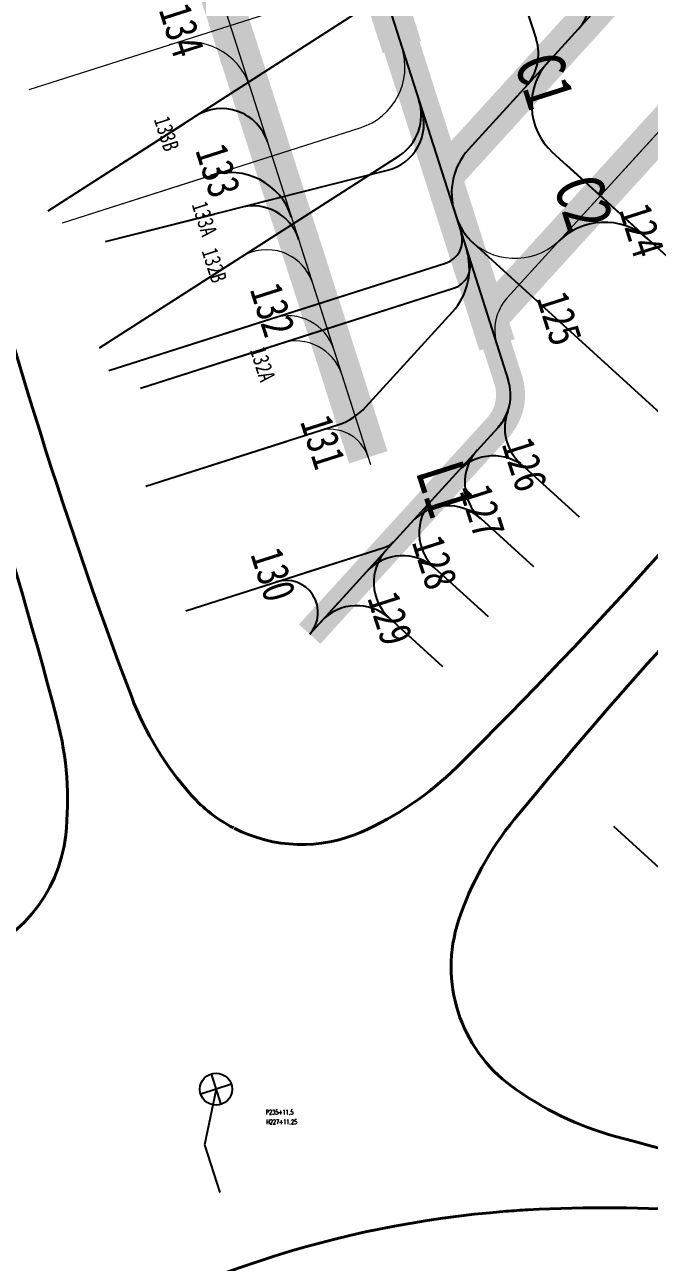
# Model space of a CAD drawing. Header units: millimetres. Extents: x 7502 to 11404, y 5706 to 12222.
# Drawn here: x 9293 to 9681, y 8984 to 9754 of the extents above; entities that cross this region are included whole.
import ezdxf
from ezdxf.enums import TextEntityAlignment as Align

# ---------------------------------------------------------------- set-up
doc = ezdxf.new("R2010")
doc.units = ezdxf.units.MM
doc.header["$LTSCALE"] = 0.5
doc.linetypes.add('HIDDEN', pattern=[0.375, 0.25, -0.125])
for name, color, linetype in [('MapLayer_Apron', 7, 'Continuous'), ('MapLayer_ARP', 7, 'Continuous'), ('MapLayer_ARP @ 1', 7, 'Continuous'), ('MapLayer_Taxiway', 7, 'Continuous'), ('MapLayer_Taxiway CenterLines', 7, 'Continuous'), ('MapLayer_Terminal', 7, 'Continuous')]:
    doc.layers.add(name, color=color, linetype=linetype)
doc.styles.add('\\M+5BADA\\M+5CCE5', font='simhei.ttf', dxfattribs={"width": 0.8})
doc.styles.add('Lsc', font='txt1.shx', dxfattribs={"width": 0.618, "bigfont": 'hzdx.shx'})

msp = doc.modelspace()

# ---------------------------------------------------------------- linework, layer by layer
at = {"layer": 'MapLayer_ARP'}
for p, q in [((9408.46, 9100.78), (9414.54, 9081.72)), ((9408.46, 9100.78), (9414.54, 9081.72)), ((9421.03, 9094.29), (9401.97, 9088.21)), ((9421.03, 9094.29), (9401.97, 9088.21)), ((9411.5, 9091.25), (9404.45, 9056.65)), ((9411.5, 9091.25), (9404.45, 9056.65)), ((9404.45, 9056.65), (9413.93, 9026.94)), ((9404.45, 9056.65), (9413.93, 9026.94))]:
    msp.add_line(p, q, dxfattribs=at)
msp.add_circle((9411.5, 9091.25), 10, dxfattribs=at)
at = {"layer": 'MapLayer_Taxiway', "color": 8, "lineweight": -2, "const_width": 25}
for points in [[(9527.06, 9739.73), (9456.27, 9961.56)], [(9506.17, 9484.49), (9363.35, 9931.91)]]:
    msp.add_lwpolyline(points, dxfattribs=at)
at = {"layer": 'MapLayer_Taxiway', "color": 6, "lineweight": -2, "const_width": 23}
for points in [[(9915.48, 9876.13), (9690.58, 9804.36), (9675.77, 9794.01), (9552.85, 9658.92)], [(9939.8, 9799.92), (9737.94, 9735.5), (9720.52, 9724.31), (9580.94, 9570.92)], [(9527.06, 9739.73), (9586.2, 9554.41)]]:
    msp.add_lwpolyline(points, dxfattribs=at)
at = {"layer": 'MapLayer_Taxiway', "color": 4, "lineweight": -2, "const_width": 18}
msp.add_lwpolyline([(9586.2, 9554.41), (9593.22, 9532.41, -0.267949), (9586.83, 9503.1, 0.57735)], format="xyb", dxfattribs=at)
msp.add_lwpolyline([(9586.83, 9503.1), (9469.73, 9374.41)], dxfattribs=at)
at = {"layer": 'MapLayer_Taxiway', "ltscale": 0.25}
for centre, radius, start, end in [((9614.59, 9771.35), 30, 317.70001, 17.7), ((9581.95, 9735.48), 30, 317.70001, 17.7), ((9647.71, 9703.73), 40, 137.70001, 227.70001), ((9597.98, 9649.08), 40, 137.70001, 197.7), ((9597.98, 9649.08), 40, 187.63889, 197.7), ((9598.61, 9647.11), 40, 197.7, 227.70001), ((9598.61, 9647.11), 40, 197.7, 227.7), ((9549.65, 9619.62), 15, 287.7, 17.7), ((9549.65, 9619.62), 15, 287.7, 17.7), ((9529.02, 9602.02), 40, 317.7, 17.7), ((9529.02, 9602.02), 40, 317.7, 17.7), ((9554.66, 9603.93), 15, 287.7, 17.7), ((9554.66, 9603.93), 15, 287.7, 17.7), ((9564.64, 9523.29), 30, 317.70001, 17.7), ((9564.64, 9523.29), 30, 317.7, 17.7), ((9475.15, 9542.82, 0), 40, 287.7, 317.7), ((9475.15, 9542.82, 0), 40, 287.7, 317.7), ((9621.02, 9502.76), 30, 159.98459, 227.70001), ((9621.02, 9502.76), 30, 159.98457, 227.7), ((9564.64, 9523.29), 30, 317.70001, 326.65684), ((9564.64, 9523.29), 30, 317.7, 326.65684), ((9596.07, 9468.68), 30, 137.70001, 227.70001), ((9596.07, 9468.68), 30, 137.7, 227.7), ((9567.8, 9437.61), 30, 137.70001, 227.70001), ((9567.8, 9437.61), 30, 137.7, 227.7), ((9539.54, 9406.55), 30, 137.70001, 227.70001), ((9539.54, 9406.55), 30, 137.7, 227.7), ((9511.58, 9442.69), 15, 287.7, 317.7), ((9511.58, 9442.69), 15, 287.7, 317.7)]:
    msp.add_arc(centre, radius, start, end, dxfattribs=at)
at = {"layer": 'MapLayer_Taxiway', "lineweight": 0, "ltscale": 0.2}
for centre, radius, start, end in [((9394.44, 9703.03), 40, 17.7, 107.7), ((9597.28, 9648.32), 40, 227.7, 317.7), ((9597.28, 9648.32), 40, 227.7, 317.7), ((9443.03, 9583.67), 30, 17.7, 122.70001), ((9443.03, 9583.67), 30, 17.7, 65.40944), ((9614.78, 9563.54), 30, 137.70001, 197.7), ((9614.78, 9563.54), 30, 137.7, 197.7), ((9456.16, 9542.54), 30, 17.7, 107.7), ((9456.16, 9542.54), 30, 17.7, 107.7), ((9461.16, 9526.86), 30, 17.7, 107.7), ((9461.16, 9526.86), 30, 17.7, 107.7), ((9482.36, 9476.89, 0), 25, 17.7, 107.7), ((9482.36, 9476.89, 0), 25, 17.7, 107.7)]:
    msp.add_arc(centre, radius, start, end, dxfattribs=at)
at = {"layer": 'MapLayer_Taxiway', "ltscale": 0.2}
for centre, radius, start, end in [((9415, 9671.49), 30, 17.7, 122.70001), ((9420.39, 9621.72), 40, 17.7, 107.7), ((9434.33, 9610.95), 30, 17.7, 104.2), ((9653.04, 9590.72), 40, 47.70001, 137.70001), ((9653.04, 9590.72), 40, 47.7, 137.7), ((9583.95, 9455.36), 30, 47.70001, 137.70001), ((9583.95, 9455.36), 30, 47.7, 137.7), ((9555.69, 9424.3), 30, 47.70001, 137.70001), ((9555.69, 9424.3), 30, 47.7, 137.7), ((9527.42, 9393.23, -0.91), 30, 47.70001, 137.70001), ((9527.42, 9393.23, -0.91), 30, 47.7, 137.7), ((9454.94, 9387.87), 20, 317.7, 107.7), ((9454.94, 9387.87), 20, 317.7, 107.7), ((9499.15, 9362.17, -2.03), 30, 47.70001, 137.70001), ((9499.15, 9362.17, -2.03), 30, 47.7, 137.7), ((9499.15, 9362.17, -2.03), 30, 109.88501, 137.70002)]:
    msp.add_arc(centre, radius, start, end, dxfattribs=at)
at = {"layer": 'MapLayer_Taxiway CenterLines', "ltscale": 0.25}
for p, q in [((9456.27, 9961.56), (9560.5, 9634.95)), ((9542.55, 9957.61), (9610.53, 9744.6)), ((9618.12, 9730.65), (9675.77, 9794.01)), ((9398.8, 9696.74), (9497.27, 9759.95)), ((9568.39, 9676), (9618.12, 9730.65)), ((9307.25, 9637.96), (9398.8, 9696.74)), ((9307.25, 9637.96), (9392.48, 9692.68)), ((9734.9, 9570.31), (9620.79, 9674.15)), ((9339.12, 9552.61), (9525.29, 9672.13)), ((9734.9, 9570.31), (9629.29, 9666.41)), ((9342.83, 9618.74), (9518.11, 9663.09)), ((9557.75, 9643.57), (9560.5, 9634.95)), ((9342.83, 9618.74), (9410.6, 9635.89)), ((9559.87, 9636.92), (9593.22, 9532.41)), ((9559.87, 9636.92), (9593.22, 9532.41)), ((9690.39, 9509.51), (9571.69, 9617.53)), ((9690.39, 9509.51), (9571.69, 9617.53)), ((9339.12, 9552.61), (9420.5, 9604.86)), ((9344.93, 9538.54), (9554.21, 9605.33)), ((9418.86, 9562.13), (9554.21, 9605.33)), ((9364.59, 9527.53), (9559.22, 9589.64)), ((9423.87, 9546.44), (9559.22, 9589.64)), ((9504.74, 9515.9), (9558.61, 9575.1)), ((9504.74, 9515.9), (9558.61, 9575.1)), ((9344.93, 9538.54), (9432.73, 9566.56)), ((9364.59, 9527.53), (9437.73, 9550.87)), ((9367.89, 9466.6), (9487.32, 9504.71, 0)), ((9441.82, 9490.19, 0), (9487.32, 9504.71, 0)), ((9517.35, 9426.74), (9586.83, 9503.1)), ((9517.35, 9426.74), (9586.83, 9503.1)), ((9367.89, 9466.6), (9455.68, 9494.62)), ((9637.38, 9447.31), (9601.27, 9480.17)), ((9637.38, 9447.31), (9601.27, 9480.17)), ((9609.11, 9416.25), (9573.99, 9448.21)), ((9609.11, 9416.25), (9573.99, 9448.21)), ((9392.66, 9388.99), (9516.14, 9428.4)), ((9466.59, 9412.58), (9516.14, 9428.4)), ((9392.66, 9388.99), (9480.45, 9417.01)), ((9580.84, 9385.18), (9547.61, 9415.42)), ((9580.84, 9385.18), (9547.61, 9415.42)), ((9552.58, 9354.12), (9519.34, 9384.36)), ((9552.58, 9354.12), (9519.34, 9384.36)), ((9658.58, 9254.96), (9691.81, 9224.72)), ((9658.58, 9254.96), (9691.81, 9224.72))]:
    msp.add_line(p, q, dxfattribs=at)
at = {"layer": 'MapLayer_Taxiway CenterLines', "lineweight": 0, "ltscale": 0.2}
for p, q in [((9507.69, 9479.72), (9363.38, 9931.92)), ((9592.59, 9583.73), (9720.52, 9724.31)), ((9592.59, 9583.73), (9683.6, 9683.74)), ((9507.69, 9479.72), (9464.86, 9613.93))]:
    msp.add_line(p, q, dxfattribs=at)
at = {"layer": 'MapLayer_Taxiway CenterLines', "color": 0, "lineweight": 0, "ltscale": 0.2}
for p, q in [((9295.32, 9713.38), (9475.16, 9770.78)), ((9295.32, 9713.38), (9377.5, 9739.61)), ((9315.97, 9630.38), (9501.12, 9689.47)), ((9315.97, 9630.38), (9403.45, 9658.3))]:
    msp.add_line(p, q, dxfattribs=at)
at = {"layer": 'MapLayer_Taxiway CenterLines', "ltscale": 0.2}
for p, q in [((9469.73, 9374.41), (9517.35, 9426.74)), ((9476.42, 9381.76), (9517.35, 9426.74)), ((9469.73, 9374.41), (9487.73, 9394.19))]:
    msp.add_line(p, q, dxfattribs=at)
at = {"layer": 'MapLayer_Taxiway CenterLines', "color": 0, "lineweight": 0, "ltscale": 0.2}
msp.add_arc((9488.95, 9727.57, -3.25), 40, 287.7, 17.7, dxfattribs=at)
at = {"layer": 'MapLayer_Taxiway CenterLines', "ltscale": 0.25}
for centre, start in [((9509.09, 9697.38), 302.70001), ((9510.75, 9692.18), 284.2)]:
    msp.add_arc(centre, 30, start, 17.7, dxfattribs=at)
at = {"layer": 'MapLayer_Terminal', "color": 8, "lineweight": 40}
for points in [[(9249.38, 9690.33, 0.030905), (9358.87, 9335.73, 0.091887), (9396.07, 9274.31, 0.09154), (9422.45, 9253.82)], [(9252.3, 9171.17, 0.303222), (9318.04, 9249.41, 0.091887), (9312.78, 9321.02, 0.030905), (9196.61, 9673.49)], [(9422.75, 9253.66, 0.225687), (9501.74, 9251.27, 0.091887), (9561.12, 9291.63, 0.030905), (9808.29, 9568.47), (9839.54, 9561.66), (9849.26, 9531.19, 0.030905), (9596.91, 9259.07, 0.091887), (9562.32, 9196.15, 0.32492), (9595.2, 9093.11, 0.091887), (9659.84, 9061.86, 0.030905), (10023.18, 8986.23), (10032.9, 8955.76), (10030.88, 8953.54), (9821.83, 8999.12, 0.068123), (9605.51, 9016.17, 0.005347), (9591.64, 9015.23, 0.121184), (9296.85, 8917.66, 0.068123), (9130.4, 8778.46)]]:
    msp.add_lwpolyline(points, format="xyb", dxfattribs=at)

# ---------------------------------------------------------------- texts
at = {"layer": 'MapLayer_Apron', "color": 3, "style": '\\M+5BADA\\M+5CCE5', "width": 0.8}
for s, height, p in [('134', 20, (9375.81, 9762.85)), ('133B', 10, (9372.78, 9694.77)), ('133', 20, (9398.49, 9675.49)), ('133A', 10, (9396.31, 9641.75)), ('124', 20, (9661.87, 9638.26)), ('132B', 10, (9402.43, 9612.9)), ('132', 20, (9432.36, 9588.93)), ('125', 20, (9610.59, 9583.45)), ('132A', 10, (9432.49, 9551.32)), ('131', 20, (9463.65, 9506.68)), ('126', 20, (9588.98, 9492.66)), ('127', 20, (9562.82, 9463.44)), ('128', 20, (9533.11, 9431.63)), ('130', 20, (9432.76, 9424.08)), ('129', 20, (9505.45, 9396.81))]:
    msp.add_text(s, height=height, rotation=287.7, dxfattribs=at).set_placement(p)
at = {"layer": 'MapLayer_Apron', "color": 2, "linetype": 'HIDDEN', "style": '\\M+5BADA\\M+5CCE5', "width": 0.8}
for s, p in [('C1', (9616.06, 9718.99)), ('C2', (9640.38, 9642.77))]:
    msp.add_text(s, height=30, rotation=287.69999, dxfattribs=at).set_placement(p, align=Align.MIDDLE_CENTER)
at = {"layer": 'MapLayer_Apron', "color": 1, "linetype": 'HIDDEN', "style": '\\M+5BADA\\M+5CCE5', "width": 0.8}
msp.add_text('L1', height=30, rotation=287.69999, dxfattribs=at).set_placement((9554.59, 9464.94), align=Align.MIDDLE_CENTER)
at = {"layer": 'MapLayer_ARP @ 1', "style": 'Lsc', "width": 0.618}
msp.add_text('P235+11.5', height=3, dxfattribs=at).set_placement((9442.4, 9075.41))
msp.add_text('H227+11.25', height=3, dxfattribs=at).set_placement((9442.72, 9072.38), align=Align.TOP_LEFT)

doc.saveas('drawing.dxf')
